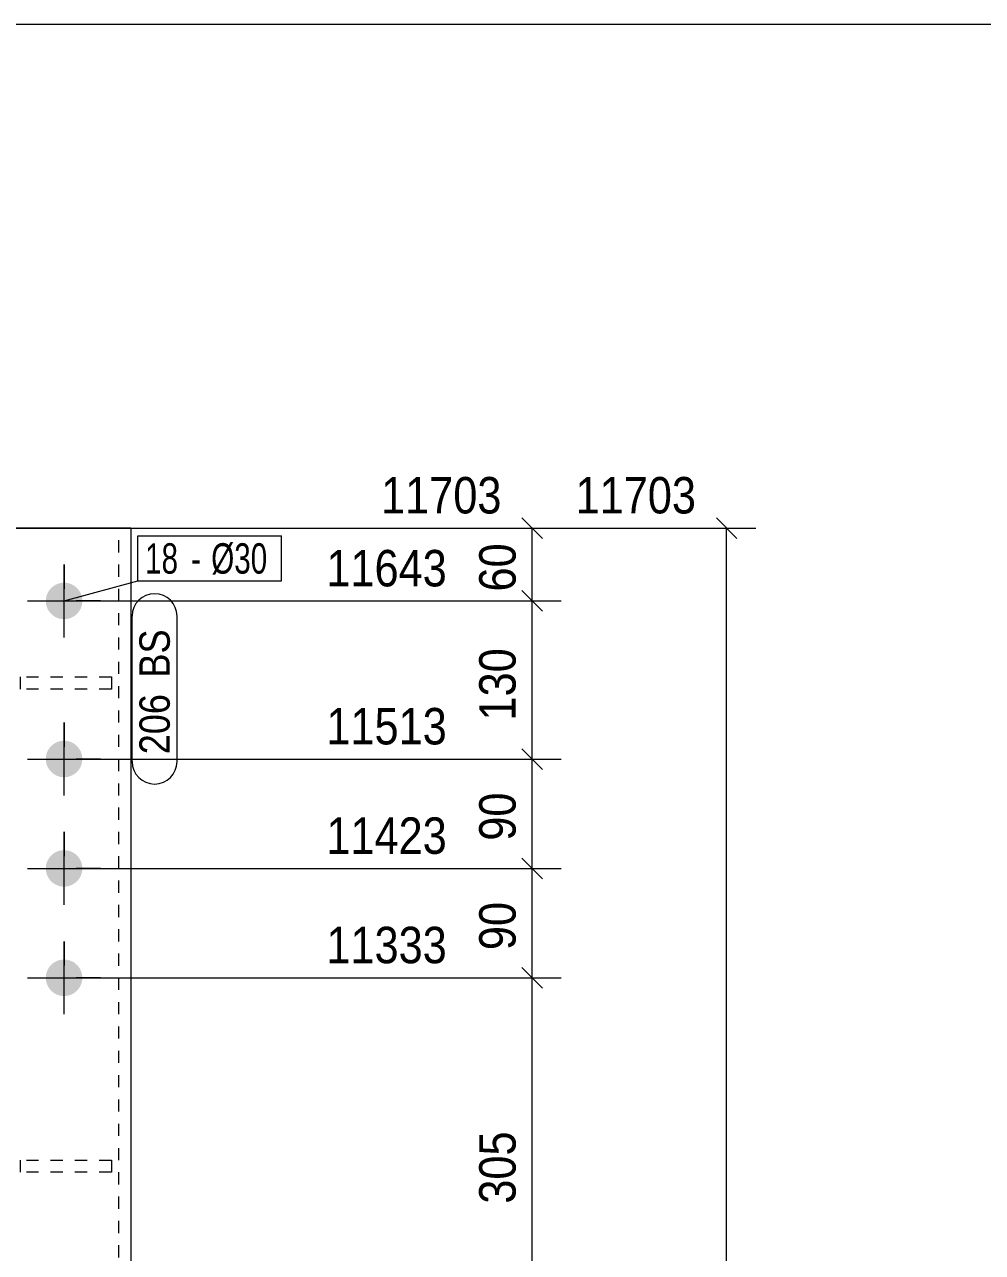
# Model space of a CAD drawing. Header units: millimetres. Extents: x 2 to 579, y 1 to 405.
# Drawn here: x 69.9 to 148.7, y 304 to 405 of the extents above; entities that cross this region are included whole.
import ezdxf

# ---------------------------------------------------------------- set-up
doc = ezdxf.new("R2010")
doc.units = ezdxf.units.MM
doc.linetypes.add('XKITLINE00', pattern=[0])
doc.linetypes.add('XKITLINE01', pattern=[4, 1, -1, 1, -1])
for name, color, linetype, lineweight in [('Bolt', 3, 'Continuous', 0), ('BoltMark', 7, 'Continuous', 0), ('Dimensions', 7, 'Continuous', 0), ('DrawingSheet', 5, 'Continuous', 0), ('Part', 2, 'Continuous', 0), ('PartMark', 7, 'Continuous', 0)]:
    doc.layers.add(name, color=color, linetype=linetype, lineweight=lineweight)
doc.styles.add('ARIAL', font='ARIAL.TTF')
doc.styles.add('ARIAL_NARROW', font='ARIALN.TTF')

# ---------------------------------------------------------------- blocks, each defined once
blk = doc.blocks.new('*A28')
at = {"layer": 'Bolt', "color": 3, "linetype": 'XKITLINE00', "lineweight": 0}
for p, q in [((73.17, 360.58), (73.17, 358.59)), ((70.17, 357.58), (72.17, 357.58)), ((76.17, 357.58), (74.18, 357.58)), ((73.17, 354.58), (73.17, 356.58)), ((73.17, 347.58), (73.17, 345.59)), ((70.17, 344.58), (72.17, 344.58)), ((76.17, 344.58), (74.18, 344.58)), ((73.17, 341.58), (73.17, 343.58)), ((73.17, 338.58), (73.17, 336.59)), ((70.17, 335.58), (72.17, 335.58)), ((76.17, 335.58), (74.18, 335.58)), ((73.17, 332.58), (73.17, 334.58)), ((73.17, 329.58), (73.17, 327.59)), ((70.17, 326.58), (72.17, 326.58)), ((76.17, 326.58), (74.18, 326.58)), ((73.17, 323.58), (73.17, 325.58))]:
    blk.add_line(p, q, dxfattribs=at)
blk = doc.blocks.new('*A29')
at = {"layer": 'Bolt'}
for points in [[(71.67, 357.62), (71.68, 357.66), (71.68, 357.69), (71.68, 357.73), (71.69, 357.77), (71.69, 357.8), (71.7, 357.84), (71.7, 357.88), (71.71, 357.91), (71.72, 357.95), (71.73, 357.98), (71.74, 358.02), (71.75, 358.05), (71.76, 358.09), (71.77, 358.12), (71.79, 358.16), (71.8, 358.19), (71.82, 358.22), (71.83, 358.26), (71.85, 358.29), (71.87, 358.32), (71.89, 358.35), (71.91, 358.39), (71.93, 358.42), (71.95, 358.45), (71.97, 358.48), (71.99, 358.51), (72.01, 358.53), (72.04, 358.56), (72.06, 358.59), (72.09, 358.62), (72.11, 358.64), (72.14, 358.67), (72.17, 358.69), (72.19, 358.72), (72.22, 358.74), (72.25, 358.77), (72.28, 358.79), (72.31, 358.81), (72.34, 358.83), (72.37, 358.85), (72.4, 358.87), (72.43, 358.89), (72.47, 358.91), (72.5, 358.92), (72.53, 358.94), (72.57, 358.95), (72.6, 358.97), (72.63, 358.98), (72.67, 359), (72.7, 359.01), (72.74, 359.02), (72.77, 359.03), (72.81, 359.04), (72.85, 359.05), (72.88, 359.05), (72.92, 359.06), (72.95, 359.07), (72.99, 359.07), (73.03, 359.08), (73.06, 359.08), (73.1, 359.08), (73.14, 359.08), (73.17, 359.08), (73.21, 359.08), (73.25, 359.08), (73.28, 359.08), (73.32, 359.08), (73.36, 359.07), (73.39, 359.07), (73.43, 359.06), (73.47, 359.05), (73.5, 359.05), (73.54, 359.04), (73.57, 359.03), (73.61, 359.02), (73.64, 359.01), (73.68, 359), (73.71, 358.98), (73.75, 358.97), (73.78, 358.95), (73.82, 358.94), (73.85, 358.92), (73.88, 358.91), (73.91, 358.89), (73.95, 358.87), (73.98, 358.85), (74.01, 358.83), (74.04, 358.81), (74.07, 358.79), (74.1, 358.77), (74.13, 358.74), (74.15, 358.72), (74.18, 358.69), (74.21, 358.67), (74.23, 358.64), (74.26, 358.62), (74.29, 358.59), (74.31, 358.56), (74.33, 358.53), (74.36, 358.51), (74.38, 358.48), (74.4, 358.45), (74.42, 358.42), (74.44, 358.39), (74.46, 358.35), (74.48, 358.32), (74.5, 358.29), (74.51, 358.26), (74.53, 358.22), (74.55, 358.19), (74.56, 358.16), (74.57, 358.12), (74.59, 358.09), (74.6, 358.05), (74.61, 358.02), (74.62, 357.98), (74.63, 357.95), (74.64, 357.91), (74.65, 357.88), (74.65, 357.84), (74.66, 357.8), (74.66, 357.77), (74.67, 357.73), (74.67, 357.69), (74.67, 357.66), (74.67, 357.62), (74.67, 357.58), (74.67, 357.55), (74.67, 357.51), (74.67, 357.47), (74.67, 357.44), (74.66, 357.4), (74.66, 357.36), (74.65, 357.33), (74.65, 357.29), (74.64, 357.25), (74.63, 357.22), (74.62, 357.18), (74.61, 357.15), (74.6, 357.11), (74.59, 357.08), (74.57, 357.04), (74.56, 357.01), (74.55, 356.98), (74.53, 356.94), (74.51, 356.91), (74.5, 356.88), (74.48, 356.84), (74.46, 356.81), (74.44, 356.78), (74.42, 356.75), (74.4, 356.72), (74.38, 356.69), (74.36, 356.66), (74.33, 356.63), (74.31, 356.6), (74.29, 356.58), (74.26, 356.55), (74.23, 356.52), (74.21, 356.5), (74.18, 356.47), (74.15, 356.45), (74.13, 356.42), (74.1, 356.4), (74.07, 356.38), (74.04, 356.36), (74.01, 356.34), (73.98, 356.32), (73.95, 356.3), (73.91, 356.28), (73.88, 356.26), (73.85, 356.24), (73.82, 356.23), (73.78, 356.21), (73.75, 356.2), (73.71, 356.18), (73.68, 356.17), (73.64, 356.16), (73.61, 356.15), (73.57, 356.14), (73.54, 356.13), (73.5, 356.12), (73.47, 356.11), (73.43, 356.11), (73.39, 356.1), (73.36, 356.09), (73.32, 356.09), (73.28, 356.09), (73.25, 356.08), (73.21, 356.08), (73.17, 356.08), (73.14, 356.08), (73.1, 356.08), (73.06, 356.09), (73.03, 356.09), (72.99, 356.09), (72.95, 356.1), (72.92, 356.11), (72.88, 356.11), (72.85, 356.12), (72.81, 356.13), (72.77, 356.14), (72.74, 356.15), (72.7, 356.16), (72.67, 356.17), (72.63, 356.18), (72.6, 356.2), (72.57, 356.21), (72.53, 356.23), (72.5, 356.24), (72.47, 356.26), (72.43, 356.28), (72.4, 356.3), (72.37, 356.32), (72.34, 356.34), (72.31, 356.36), (72.28, 356.38), (72.25, 356.4), (72.22, 356.42), (72.19, 356.45), (72.17, 356.47), (72.14, 356.5), (72.11, 356.52), (72.09, 356.55), (72.06, 356.58), (72.04, 356.6), (72.01, 356.63), (71.99, 356.66), (71.97, 356.69), (71.95, 356.72), (71.93, 356.75), (71.91, 356.78), (71.89, 356.81), (71.87, 356.84), (71.85, 356.88), (71.83, 356.91), (71.82, 356.94), (71.8, 356.98), (71.79, 357.01), (71.77, 357.04), (71.76, 357.08), (71.75, 357.11), (71.74, 357.15), (71.73, 357.18), (71.72, 357.22), (71.71, 357.25), (71.7, 357.29), (71.7, 357.33), (71.69, 357.36), (71.69, 357.4), (71.68, 357.44), (71.68, 357.47), (71.68, 357.51), (71.67, 357.55), (71.67, 357.58)], [(71.67, 344.62), (71.68, 344.66), (71.68, 344.69), (71.68, 344.73), (71.69, 344.77), (71.69, 344.8), (71.7, 344.84), (71.7, 344.88), (71.71, 344.91), (71.72, 344.95), (71.73, 344.98), (71.74, 345.02), (71.75, 345.05), (71.76, 345.09), (71.77, 345.12), (71.79, 345.16), (71.8, 345.19), (71.82, 345.22), (71.83, 345.26), (71.85, 345.29), (71.87, 345.32), (71.89, 345.35), (71.91, 345.39), (71.93, 345.42), (71.95, 345.45), (71.97, 345.48), (71.99, 345.51), (72.01, 345.53), (72.04, 345.56), (72.06, 345.59), (72.09, 345.62), (72.11, 345.64), (72.14, 345.67), (72.17, 345.69), (72.19, 345.72), (72.22, 345.74), (72.25, 345.77), (72.28, 345.79), (72.31, 345.81), (72.34, 345.83), (72.37, 345.85), (72.4, 345.87), (72.43, 345.89), (72.47, 345.91), (72.5, 345.92), (72.53, 345.94), (72.57, 345.95), (72.6, 345.97), (72.63, 345.98), (72.67, 346), (72.7, 346.01), (72.74, 346.02), (72.77, 346.03), (72.81, 346.04), (72.85, 346.05), (72.88, 346.05), (72.92, 346.06), (72.95, 346.07), (72.99, 346.07), (73.03, 346.08), (73.06, 346.08), (73.1, 346.08), (73.14, 346.08), (73.17, 346.08), (73.21, 346.08), (73.25, 346.08), (73.28, 346.08), (73.32, 346.08), (73.36, 346.07), (73.39, 346.07), (73.43, 346.06), (73.47, 346.05), (73.5, 346.05), (73.54, 346.04), (73.57, 346.03), (73.61, 346.02), (73.64, 346.01), (73.68, 346), (73.71, 345.98), (73.75, 345.97), (73.78, 345.95), (73.82, 345.94), (73.85, 345.92), (73.88, 345.91), (73.91, 345.89), (73.95, 345.87), (73.98, 345.85), (74.01, 345.83), (74.04, 345.81), (74.07, 345.79), (74.1, 345.77), (74.13, 345.74), (74.15, 345.72), (74.18, 345.69), (74.21, 345.67), (74.23, 345.64), (74.26, 345.62), (74.29, 345.59), (74.31, 345.56), (74.33, 345.53), (74.36, 345.51), (74.38, 345.48), (74.4, 345.45), (74.42, 345.42), (74.44, 345.39), (74.46, 345.35), (74.48, 345.32), (74.5, 345.29), (74.51, 345.26), (74.53, 345.22), (74.55, 345.19), (74.56, 345.16), (74.57, 345.12), (74.59, 345.09), (74.6, 345.05), (74.61, 345.02), (74.62, 344.98), (74.63, 344.95), (74.64, 344.91), (74.65, 344.88), (74.65, 344.84), (74.66, 344.8), (74.66, 344.77), (74.67, 344.73), (74.67, 344.69), (74.67, 344.66), (74.67, 344.62), (74.67, 344.58), (74.67, 344.55), (74.67, 344.51), (74.67, 344.47), (74.67, 344.44), (74.66, 344.4), (74.66, 344.36), (74.65, 344.33), (74.65, 344.29), (74.64, 344.25), (74.63, 344.22), (74.62, 344.18), (74.61, 344.15), (74.6, 344.11), (74.59, 344.08), (74.57, 344.04), (74.56, 344.01), (74.55, 343.98), (74.53, 343.94), (74.51, 343.91), (74.5, 343.88), (74.48, 343.84), (74.46, 343.81), (74.44, 343.78), (74.42, 343.75), (74.4, 343.72), (74.38, 343.69), (74.36, 343.66), (74.33, 343.63), (74.31, 343.6), (74.29, 343.58), (74.26, 343.55), (74.23, 343.52), (74.21, 343.5), (74.18, 343.47), (74.15, 343.45), (74.13, 343.42), (74.1, 343.4), (74.07, 343.38), (74.04, 343.36), (74.01, 343.34), (73.98, 343.32), (73.95, 343.3), (73.91, 343.28), (73.88, 343.26), (73.85, 343.24), (73.82, 343.23), (73.78, 343.21), (73.75, 343.2), (73.71, 343.18), (73.68, 343.17), (73.64, 343.16), (73.61, 343.15), (73.57, 343.14), (73.54, 343.13), (73.5, 343.12), (73.47, 343.11), (73.43, 343.11), (73.39, 343.1), (73.36, 343.09), (73.32, 343.09), (73.28, 343.09), (73.25, 343.08), (73.21, 343.08), (73.17, 343.08), (73.14, 343.08), (73.1, 343.08), (73.06, 343.09), (73.03, 343.09), (72.99, 343.09), (72.95, 343.1), (72.92, 343.11), (72.88, 343.11), (72.85, 343.12), (72.81, 343.13), (72.77, 343.14), (72.74, 343.15), (72.7, 343.16), (72.67, 343.17), (72.63, 343.18), (72.6, 343.2), (72.57, 343.21), (72.53, 343.23), (72.5, 343.24), (72.47, 343.26), (72.43, 343.28), (72.4, 343.3), (72.37, 343.32), (72.34, 343.34), (72.31, 343.36), (72.28, 343.38), (72.25, 343.4), (72.22, 343.42), (72.19, 343.45), (72.17, 343.47), (72.14, 343.5), (72.11, 343.52), (72.09, 343.55), (72.06, 343.58), (72.04, 343.6), (72.01, 343.63), (71.99, 343.66), (71.97, 343.69), (71.95, 343.72), (71.93, 343.75), (71.91, 343.78), (71.89, 343.81), (71.87, 343.84), (71.85, 343.88), (71.83, 343.91), (71.82, 343.94), (71.8, 343.98), (71.79, 344.01), (71.77, 344.04), (71.76, 344.08), (71.75, 344.11), (71.74, 344.15), (71.73, 344.18), (71.72, 344.22), (71.71, 344.25), (71.7, 344.29), (71.7, 344.33), (71.69, 344.36), (71.69, 344.4), (71.68, 344.44), (71.68, 344.47), (71.68, 344.51), (71.67, 344.55), (71.67, 344.58)], [(71.67, 335.62), (71.68, 335.66), (71.68, 335.69), (71.68, 335.73), (71.69, 335.77), (71.69, 335.8), (71.7, 335.84), (71.7, 335.88), (71.71, 335.91), (71.72, 335.95), (71.73, 335.98), (71.74, 336.02), (71.75, 336.05), (71.76, 336.09), (71.77, 336.12), (71.79, 336.16), (71.8, 336.19), (71.82, 336.22), (71.83, 336.26), (71.85, 336.29), (71.87, 336.32), (71.89, 336.35), (71.91, 336.39), (71.93, 336.42), (71.95, 336.45), (71.97, 336.48), (71.99, 336.51), (72.01, 336.53), (72.04, 336.56), (72.06, 336.59), (72.09, 336.62), (72.11, 336.64), (72.14, 336.67), (72.17, 336.69), (72.19, 336.72), (72.22, 336.74), (72.25, 336.77), (72.28, 336.79), (72.31, 336.81), (72.34, 336.83), (72.37, 336.85), (72.4, 336.87), (72.43, 336.89), (72.47, 336.91), (72.5, 336.92), (72.53, 336.94), (72.57, 336.95), (72.6, 336.97), (72.63, 336.98), (72.67, 337), (72.7, 337.01), (72.74, 337.02), (72.77, 337.03), (72.81, 337.04), (72.85, 337.05), (72.88, 337.05), (72.92, 337.06), (72.95, 337.07), (72.99, 337.07), (73.03, 337.08), (73.06, 337.08), (73.1, 337.08), (73.14, 337.08), (73.17, 337.08), (73.21, 337.08), (73.25, 337.08), (73.28, 337.08), (73.32, 337.08), (73.36, 337.07), (73.39, 337.07), (73.43, 337.06), (73.47, 337.05), (73.5, 337.05), (73.54, 337.04), (73.57, 337.03), (73.61, 337.02), (73.64, 337.01), (73.68, 337), (73.71, 336.98), (73.75, 336.97), (73.78, 336.95), (73.82, 336.94), (73.85, 336.92), (73.88, 336.91), (73.91, 336.89), (73.95, 336.87), (73.98, 336.85), (74.01, 336.83), (74.04, 336.81), (74.07, 336.79), (74.1, 336.77), (74.13, 336.74), (74.15, 336.72), (74.18, 336.69), (74.21, 336.67), (74.23, 336.64), (74.26, 336.62), (74.29, 336.59), (74.31, 336.56), (74.33, 336.53), (74.36, 336.51), (74.38, 336.48), (74.4, 336.45), (74.42, 336.42), (74.44, 336.39), (74.46, 336.35), (74.48, 336.32), (74.5, 336.29), (74.51, 336.26), (74.53, 336.22), (74.55, 336.19), (74.56, 336.16), (74.57, 336.12), (74.59, 336.09), (74.6, 336.05), (74.61, 336.02), (74.62, 335.98), (74.63, 335.95), (74.64, 335.91), (74.65, 335.88), (74.65, 335.84), (74.66, 335.8), (74.66, 335.77), (74.67, 335.73), (74.67, 335.69), (74.67, 335.66), (74.67, 335.62), (74.67, 335.58), (74.67, 335.55), (74.67, 335.51), (74.67, 335.47), (74.67, 335.44), (74.66, 335.4), (74.66, 335.36), (74.65, 335.33), (74.65, 335.29), (74.64, 335.25), (74.63, 335.22), (74.62, 335.18), (74.61, 335.15), (74.6, 335.11), (74.59, 335.08), (74.57, 335.04), (74.56, 335.01), (74.55, 334.98), (74.53, 334.94), (74.51, 334.91), (74.5, 334.88), (74.48, 334.84), (74.46, 334.81), (74.44, 334.78), (74.42, 334.75), (74.4, 334.72), (74.38, 334.69), (74.36, 334.66), (74.33, 334.63), (74.31, 334.6), (74.29, 334.58), (74.26, 334.55), (74.23, 334.52), (74.21, 334.5), (74.18, 334.47), (74.15, 334.45), (74.13, 334.42), (74.1, 334.4), (74.07, 334.38), (74.04, 334.36), (74.01, 334.34), (73.98, 334.32), (73.95, 334.3), (73.91, 334.28), (73.88, 334.26), (73.85, 334.24), (73.82, 334.23), (73.78, 334.21), (73.75, 334.2), (73.71, 334.18), (73.68, 334.17), (73.64, 334.16), (73.61, 334.15), (73.57, 334.14), (73.54, 334.13), (73.5, 334.12), (73.47, 334.11), (73.43, 334.11), (73.39, 334.1), (73.36, 334.09), (73.32, 334.09), (73.28, 334.09), (73.25, 334.08), (73.21, 334.08), (73.17, 334.08), (73.14, 334.08), (73.1, 334.08), (73.06, 334.09), (73.03, 334.09), (72.99, 334.09), (72.95, 334.1), (72.92, 334.11), (72.88, 334.11), (72.85, 334.12), (72.81, 334.13), (72.77, 334.14), (72.74, 334.15), (72.7, 334.16), (72.67, 334.17), (72.63, 334.18), (72.6, 334.2), (72.57, 334.21), (72.53, 334.23), (72.5, 334.24), (72.47, 334.26), (72.43, 334.28), (72.4, 334.3), (72.37, 334.32), (72.34, 334.34), (72.31, 334.36), (72.28, 334.38), (72.25, 334.4), (72.22, 334.42), (72.19, 334.45), (72.17, 334.47), (72.14, 334.5), (72.11, 334.52), (72.09, 334.55), (72.06, 334.58), (72.04, 334.6), (72.01, 334.63), (71.99, 334.66), (71.97, 334.69), (71.95, 334.72), (71.93, 334.75), (71.91, 334.78), (71.89, 334.81), (71.87, 334.84), (71.85, 334.88), (71.83, 334.91), (71.82, 334.94), (71.8, 334.98), (71.79, 335.01), (71.77, 335.04), (71.76, 335.08), (71.75, 335.11), (71.74, 335.15), (71.73, 335.18), (71.72, 335.22), (71.71, 335.25), (71.7, 335.29), (71.7, 335.33), (71.69, 335.36), (71.69, 335.4), (71.68, 335.44), (71.68, 335.47), (71.68, 335.51), (71.67, 335.55), (71.67, 335.58)], [(71.67, 326.62), (71.68, 326.66), (71.68, 326.69), (71.68, 326.73), (71.69, 326.77), (71.69, 326.8), (71.7, 326.84), (71.7, 326.88), (71.71, 326.91), (71.72, 326.95), (71.73, 326.98), (71.74, 327.02), (71.75, 327.05), (71.76, 327.09), (71.77, 327.12), (71.79, 327.16), (71.8, 327.19), (71.82, 327.22), (71.83, 327.26), (71.85, 327.29), (71.87, 327.32), (71.89, 327.35), (71.91, 327.39), (71.93, 327.42), (71.95, 327.45), (71.97, 327.48), (71.99, 327.51), (72.01, 327.53), (72.04, 327.56), (72.06, 327.59), (72.09, 327.62), (72.11, 327.64), (72.14, 327.67), (72.17, 327.69), (72.19, 327.72), (72.22, 327.74), (72.25, 327.77), (72.28, 327.79), (72.31, 327.81), (72.34, 327.83), (72.37, 327.85), (72.4, 327.87), (72.43, 327.89), (72.47, 327.91), (72.5, 327.92), (72.53, 327.94), (72.57, 327.95), (72.6, 327.97), (72.63, 327.98), (72.67, 328), (72.7, 328.01), (72.74, 328.02), (72.77, 328.03), (72.81, 328.04), (72.85, 328.05), (72.88, 328.05), (72.92, 328.06), (72.95, 328.07), (72.99, 328.07), (73.03, 328.08), (73.06, 328.08), (73.1, 328.08), (73.14, 328.08), (73.17, 328.08), (73.21, 328.08), (73.25, 328.08), (73.28, 328.08), (73.32, 328.08), (73.36, 328.07), (73.39, 328.07), (73.43, 328.06), (73.47, 328.05), (73.5, 328.05), (73.54, 328.04), (73.57, 328.03), (73.61, 328.02), (73.64, 328.01), (73.68, 328), (73.71, 327.98), (73.75, 327.97), (73.78, 327.95), (73.82, 327.94), (73.85, 327.92), (73.88, 327.91), (73.91, 327.89), (73.95, 327.87), (73.98, 327.85), (74.01, 327.83), (74.04, 327.81), (74.07, 327.79), (74.1, 327.77), (74.13, 327.74), (74.15, 327.72), (74.18, 327.69), (74.21, 327.67), (74.23, 327.64), (74.26, 327.62), (74.29, 327.59), (74.31, 327.56), (74.33, 327.53), (74.36, 327.51), (74.38, 327.48), (74.4, 327.45), (74.42, 327.42), (74.44, 327.39), (74.46, 327.35), (74.48, 327.32), (74.5, 327.29), (74.51, 327.26), (74.53, 327.22), (74.55, 327.19), (74.56, 327.16), (74.57, 327.12), (74.59, 327.09), (74.6, 327.05), (74.61, 327.02), (74.62, 326.98), (74.63, 326.95), (74.64, 326.91), (74.65, 326.88), (74.65, 326.84), (74.66, 326.8), (74.66, 326.77), (74.67, 326.73), (74.67, 326.69), (74.67, 326.66), (74.67, 326.62), (74.67, 326.58), (74.67, 326.55), (74.67, 326.51), (74.67, 326.47), (74.67, 326.44), (74.66, 326.4), (74.66, 326.36), (74.65, 326.33), (74.65, 326.29), (74.64, 326.25), (74.63, 326.22), (74.62, 326.18), (74.61, 326.15), (74.6, 326.11), (74.59, 326.08), (74.57, 326.04), (74.56, 326.01), (74.55, 325.98), (74.53, 325.94), (74.51, 325.91), (74.5, 325.88), (74.48, 325.84), (74.46, 325.81), (74.44, 325.78), (74.42, 325.75), (74.4, 325.72), (74.38, 325.69), (74.36, 325.66), (74.33, 325.63), (74.31, 325.6), (74.29, 325.58), (74.26, 325.55), (74.23, 325.52), (74.21, 325.5), (74.18, 325.47), (74.15, 325.45), (74.13, 325.42), (74.1, 325.4), (74.07, 325.38), (74.04, 325.36), (74.01, 325.34), (73.98, 325.32), (73.95, 325.3), (73.91, 325.28), (73.88, 325.26), (73.85, 325.24), (73.82, 325.23), (73.78, 325.21), (73.75, 325.2), (73.71, 325.18), (73.68, 325.17), (73.64, 325.16), (73.61, 325.15), (73.57, 325.14), (73.54, 325.13), (73.5, 325.12), (73.47, 325.11), (73.43, 325.11), (73.39, 325.1), (73.36, 325.09), (73.32, 325.09), (73.28, 325.09), (73.25, 325.08), (73.21, 325.08), (73.17, 325.08), (73.14, 325.08), (73.1, 325.08), (73.06, 325.09), (73.03, 325.09), (72.99, 325.09), (72.95, 325.1), (72.92, 325.11), (72.88, 325.11), (72.85, 325.12), (72.81, 325.13), (72.77, 325.14), (72.74, 325.15), (72.7, 325.16), (72.67, 325.17), (72.63, 325.18), (72.6, 325.2), (72.57, 325.21), (72.53, 325.23), (72.5, 325.24), (72.47, 325.26), (72.43, 325.28), (72.4, 325.3), (72.37, 325.32), (72.34, 325.34), (72.31, 325.36), (72.28, 325.38), (72.25, 325.4), (72.22, 325.42), (72.19, 325.45), (72.17, 325.47), (72.14, 325.5), (72.11, 325.52), (72.09, 325.55), (72.06, 325.58), (72.04, 325.6), (72.01, 325.63), (71.99, 325.66), (71.97, 325.69), (71.95, 325.72), (71.93, 325.75), (71.91, 325.78), (71.89, 325.81), (71.87, 325.84), (71.85, 325.88), (71.83, 325.91), (71.82, 325.94), (71.8, 325.98), (71.79, 326.01), (71.77, 326.04), (71.76, 326.08), (71.75, 326.11), (71.74, 326.15), (71.73, 326.18), (71.72, 326.22), (71.71, 326.25), (71.7, 326.29), (71.7, 326.33), (71.69, 326.36), (71.69, 326.4), (71.68, 326.44), (71.68, 326.47), (71.68, 326.51), (71.67, 326.55), (71.67, 326.58)]]:
    blk.add_hatch(color=3, dxfattribs=at).paths.add_polyline_path(points, flags=17)
at = {"layer": 'Bolt', "color": 3, "linetype": 'XKITLINE00', "lineweight": 0}
for p, q in [((73.17, 354.58), (73.17, 360.58)), ((70.17, 357.58), (76.17, 357.58)), ((73.17, 341.58), (73.17, 347.58)), ((70.17, 344.58), (76.17, 344.58)), ((73.17, 332.58), (73.17, 338.58)), ((70.17, 335.58), (76.17, 335.58)), ((73.17, 323.58), (73.17, 329.58)), ((70.17, 326.58), (76.17, 326.58))]:
    blk.add_line(p, q, dxfattribs=at)
blk = doc.blocks.new('*A33')
at = {"layer": 'Part', "color": 7, "linetype": 'XKITLINE01', "lineweight": 0}
for p, q in [((77.67, 363.58), (57.67, 363.58)), ((77.67, 227.58), (77.67, 363.58))]:
    blk.add_line(p, q, dxfattribs=at)
blk = doc.blocks.new('*A34')
at = {"layer": 'Part', "color": 7, "linetype": 'XKITLINE01', "lineweight": 0}
for p, q in [((68.07, 351.34), (77.07, 351.34)), ((68.07, 350.34), (68.07, 351.34)), ((69.57, 351.34), (69.57, 350.34)), ((77.07, 351.34), (77.07, 350.34)), ((77.07, 350.34), (68.07, 350.34))]:
    blk.add_line(p, q, dxfattribs=at)
blk = doc.blocks.new('*A35')
at = {"layer": 'Part', "color": 7, "linetype": 'XKITLINE01', "lineweight": 0}
for p, q in [((68.07, 311.58), (77.07, 311.58)), ((68.07, 310.58), (68.07, 311.58)), ((69.57, 311.58), (69.57, 310.58)), ((77.07, 311.58), (77.07, 310.58)), ((77.07, 310.58), (68.07, 310.58))]:
    blk.add_line(p, q, dxfattribs=at)
blk = doc.blocks.new('*A42')
at = {"layer": 'Part', "color": 7, "linetype": 'XKITLINE01', "lineweight": 0}
for q in [(56.67, 363.58), (78.67, 227.58)]:
    blk.add_line((78.67, 363.58), q, dxfattribs=at)
blk = doc.blocks.new('*A43')
at = {"layer": 'Part', "color": 2, "linetype": 'XKITLINE00', "lineweight": 0}
for p, q in [((56.67, 363.58), (78.67, 363.58)), ((78.67, 363.58), (78.67, 227.58))]:
    blk.add_line(p, q, dxfattribs=at)
blk = doc.blocks.new('*A61')
at = {"layer": 'DrawingSheet', "color": 5, "linetype": 'XKITLINE00', "lineweight": 0}
blk.add_line((579, 405), (5, 405), dxfattribs=at)
blk = doc.blocks.new('*A110')
at = {"layer": 'Dimensions', "color": 7, "linetype": 'XKITLINE00', "lineweight": 0}
for p, q in [((126.83, 364.43), (128.52, 362.73)), ((78.67, 363.58), (130.07, 363.58)), ((127.67, 174.36), (127.67, 363.58))]:
    blk.add_line(p, q, dxfattribs=at)
at = {"layer": 'Dimensions', "color": 3}
blk.add_point((127.67, 363.58), dxfattribs=at)
at = {"layer": 'Dimensions', "color": 3, "style": 'ARIAL', "width": 0.85}
blk.add_text('11703', height=3, dxfattribs=at).set_placement((115.25, 364.78))
blk = doc.blocks.new('*A121')
at = {"layer": 'Dimensions', "color": 7, "linetype": 'XKITLINE00', "lineweight": 0}
for p, q in [((110.83, 327.43), (112.52, 325.73)), ((74.17, 326.58), (114.07, 326.58)), ((111.67, 296.08), (111.67, 326.58)), ((74.17, 296.08), (114.07, 296.08)), ((110.83, 296.93), (112.52, 295.23))]:
    blk.add_line(p, q, dxfattribs=at)
at = {"layer": 'Dimensions', "color": 3}
for p in [(111.67, 326.58), (111.67, 296.08)]:
    blk.add_point(p, dxfattribs=at)
at = {"layer": 'Dimensions', "color": 3, "style": 'ARIAL', "width": 0.85}
blk.add_text('11333', height=3, dxfattribs=at).set_placement((94.75, 327.78))
blk.add_text('305', height=3, rotation=90.0002, dxfattribs=at).set_placement((110.32, 308))
blk = doc.blocks.new('*A122')
at = {"layer": 'Dimensions', "color": 7, "linetype": 'XKITLINE00', "lineweight": 0}
for p, q in [((110.83, 336.43), (112.52, 334.73)), ((74.17, 335.58), (114.07, 335.58)), ((111.67, 326.58), (111.67, 335.58)), ((110.83, 327.43), (112.52, 325.73)), ((74.17, 326.58), (114.07, 326.58))]:
    blk.add_line(p, q, dxfattribs=at)
at = {"layer": 'Dimensions', "color": 3}
for p in [(111.67, 335.58), (111.67, 326.58)]:
    blk.add_point(p, dxfattribs=at)
at = {"layer": 'Dimensions', "color": 3, "style": 'ARIAL', "width": 0.85}
blk.add_text('11423', height=3, dxfattribs=at).set_placement((94.75, 336.78))
blk.add_text('90', height=3, rotation=90.0002, dxfattribs=at).set_placement((110.32, 328.86))
blk = doc.blocks.new('*A123')
at = {"layer": 'Dimensions', "color": 7, "linetype": 'XKITLINE00', "lineweight": 0}
for p, q in [((74.17, 344.58), (114.07, 344.58)), ((110.83, 345.43), (112.52, 343.73)), ((111.67, 335.58), (111.67, 344.58)), ((110.83, 336.43), (112.52, 334.73)), ((74.17, 335.58), (114.07, 335.58))]:
    blk.add_line(p, q, dxfattribs=at)
at = {"layer": 'Dimensions', "color": 3}
for p in [(111.67, 344.58), (111.67, 335.58)]:
    blk.add_point(p, dxfattribs=at)
at = {"layer": 'Dimensions', "color": 3, "style": 'ARIAL', "width": 0.85}
blk.add_text('11513', height=3, dxfattribs=at).set_placement((94.75, 345.78))
blk.add_text('90', height=3, rotation=90.0002, dxfattribs=at).set_placement((110.32, 337.86))
blk = doc.blocks.new('*A124')
at = {"layer": 'Dimensions', "color": 7, "linetype": 'XKITLINE00', "lineweight": 0}
for p, q in [((74.17, 357.58), (114.07, 357.58)), ((110.83, 358.43), (112.52, 356.73)), ((111.67, 344.58), (111.67, 357.58)), ((74.17, 344.58), (114.07, 344.58)), ((110.83, 345.43), (112.52, 343.73))]:
    blk.add_line(p, q, dxfattribs=at)
at = {"layer": 'Dimensions', "color": 3}
for p in [(111.67, 357.58), (111.67, 344.58)]:
    blk.add_point(p, dxfattribs=at)
at = {"layer": 'Dimensions', "color": 3, "style": 'ARIAL', "width": 0.85}
blk.add_text('11643', height=3, dxfattribs=at).set_placement((94.75, 358.78))
blk.add_text('130', height=3, rotation=90.0002, dxfattribs=at).set_placement((110.32, 347.75))
blk = doc.blocks.new('*A125')
at = {"layer": 'Dimensions', "color": 7, "linetype": 'XKITLINE00', "lineweight": 0}
for p, q in [((110.83, 364.43), (112.52, 362.73)), ((78.67, 363.58), (114.07, 363.58)), ((111.67, 357.58), (111.67, 363.58)), ((74.17, 357.58), (114.07, 357.58)), ((110.83, 358.43), (112.52, 356.73))]:
    blk.add_line(p, q, dxfattribs=at)
at = {"layer": 'Dimensions', "color": 3}
for p in [(111.67, 363.58), (111.67, 357.58)]:
    blk.add_point(p, dxfattribs=at)
at = {"layer": 'Dimensions', "color": 3, "style": 'ARIAL', "width": 0.85}
blk.add_text('11703', height=3, dxfattribs=at).set_placement((99.25, 364.78))
blk.add_text('60', height=3, rotation=90.0002, dxfattribs=at).set_placement((110.32, 358.36))
blk = doc.blocks.new('*A126')
at = {"layer": 'BoltMark', "color": 7, "linetype": 'XKITLINE00', "lineweight": 0}
for p, q in [((79.24, 362.93), (91.05, 362.93)), ((79.24, 359.23), (79.24, 362.93)), ((91.05, 359.23), (91.05, 362.93)), ((73.17, 357.58), (79.24, 359.23)), ((79.24, 359.23), (91.05, 359.23))]:
    blk.add_line(p, q, dxfattribs=at)
at = {"layer": 'BoltMark', "color": 3, "style": 'ARIAL_NARROW', "width": 0.85}
for s, p in [('18', (79.84, 359.83)), ('Ø30', (85.28, 359.83)), ('-', (83.63, 359.83))]:
    blk.add_text(s, height=2.5, dxfattribs=at).set_placement(p)
blk = doc.blocks.new('*A136')
at = {"layer": 'PartMark', "color": 7, "linetype": 'XKITLINE00', "lineweight": 0}
for p, q in [((78.77, 344.37), (78.77, 356.33)), ((82.47, 344.37), (82.47, 356.33))]:
    blk.add_line(p, q, dxfattribs=at)
for centre, start, end in [((80.62, 356.33), 0, 180), ((80.62, 344.37), 180, 0)]:
    blk.add_arc(centre, 1.85, start, end, dxfattribs=at)
at = {"layer": 'PartMark', "color": 3, "style": 'ARIAL', "width": 0.85}
for s, p in [('BS', (81.87, 351.28)), ('206', (81.87, 344.97))]:
    blk.add_text(s, height=2.5, rotation=90.0002, dxfattribs=at).set_placement(p)

msp = doc.modelspace()

# ---------------------------------------------------------------- block references
at = {"lineweight": 0}
for name in ['*A61', '*A110', '*A125', '*A42', '*A43', '*A126', '*A124', '*A28', '*A29', '*A136', '*A34', '*A123', '*A122', '*A121', '*A35']:
    msp.add_blockref(name, (0, 0), dxfattribs=at)
at = {"layer": 'Part', "lineweight": 0}
msp.add_blockref('*A33', (0, 0), dxfattribs=at)

doc.saveas('drawing.dxf')
